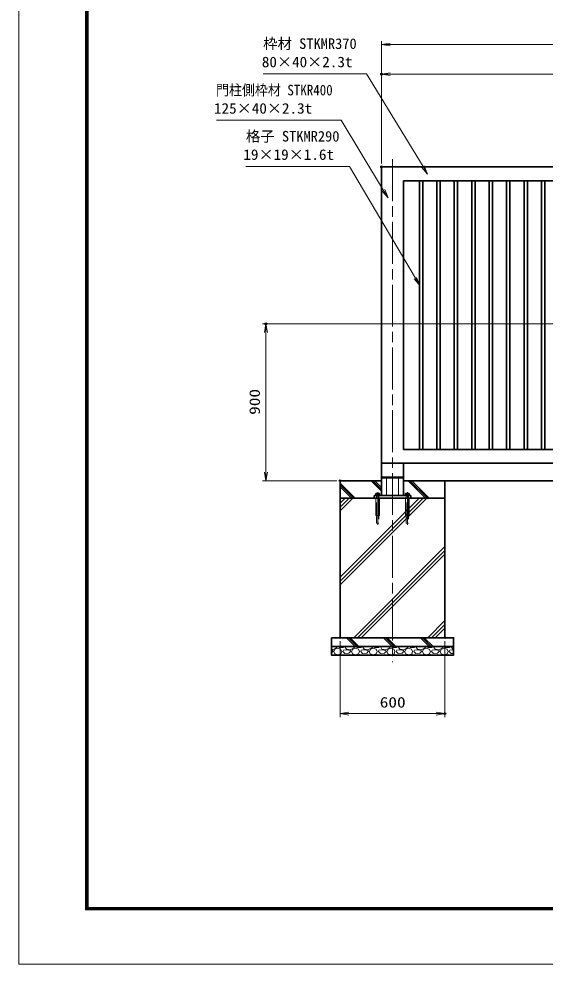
# Model space of a CAD drawing. Units: millimetres at full size. Extents: x -5940 to 5940, y -4200 to 4200.
# Drawn here: x -5940 to -2924, y -4200 to 1220 of the extents above; entities that cross this region are included whole.
import ezdxf
from ezdxf.enums import TextEntityAlignment as Align

# ---------------------------------------------------------------- set-up
doc = ezdxf.new("R2010")
doc.units = ezdxf.units.MM
doc.header["$LTSCALE"] = 20
doc.header["$PDMODE"] = 32
doc.header["$PDSIZE"] = 10
doc.linetypes.add('DASHED', pattern=[7.5, 6, -1.5])
doc.linetypes.add('USER1', pattern=[18, 12, -1.5, 3, -1.5])
for name, color, linetype, lineweight in [('0-0_D-TTL', 7, 'Continuous', 18), ('0-1_外形線', 7, 'Continuous', 35), ('0-2_隠れ線', 140, 'DASHED', 18), ('0-3_軸線', 200, 'USER1', 15), ('0-5_細線', 2, 'Continuous', 35), ('0-6_寸法線', 4, 'Continuous', 18), ('0-7_0', 7, 'Continuous', 18), ('0-E_ハッチング', 253, 'Continuous', 13)]:
    doc.layers.add(name, color=color, linetype=linetype, lineweight=lineweight)
doc.layers.add('0-8_Defpoints', color=7, linetype='Continuous')
doc.styles.add('ＭＳ ゴシック', font='')
doc.styles.get('ＭＳ ゴシック').set_extended_font_data('MS Gothic')

# ---------------------------------------------------------------- blocks, each defined once
blk = doc.blocks.new('PROFSP005ACXU6')
at = {"layer": '0-1_外形線'}
for p, q in [((12, 166), (12, 0)), ((199.9, 103.9), (12, 103.9)), ((12, -166), (12, 0)), ((216, 0), (216, 180)), ((199.9, -103.9), (12, -103.9))]:
    blk.add_line(p, q, dxfattribs=at)
for points in [[(108, 207.8), (12, 207.8), (12, 166), (0, 166), (0, 0)], [(108, -207.8), (12, -207.8), (12, -166), (0, -166), (0, 0)], [(216, 180), (199.9, 207.8), (108, 207.8)], [(216, 0), (216, -180), (199.9, -207.8), (108, -207.8)]]:
    blk.add_lwpolyline(points, dxfattribs=at)
for centre, radius, start, end in [((124, 155.9), 92, 325.61587, 34.38413), ((-127.9, 0), 343.9, 342.41211, 17.58789), ((124, -155.9), 92, 325.61587, 34.38413)]:
    blk.add_arc(centre, radius, start, end, dxfattribs=at)
blk = doc.blocks.new('A$C7A822601')
at = {"layer": '0-7_0', "rotation": 90}
blk.add_blockref('PROFSP005ACXU6', (0, 0), dxfattribs=at)
blk = doc.blocks.new('_Open')
at = {"layer": '0-7_0'}
blk.add_line((-20, 3.333), (0, 0), dxfattribs=at)
blk.add_lwpolyline([(-20, -3.333), (0, 0), (-20, 0)], dxfattribs=at)
blk = doc.blocks.new('S25')
at = {"layer": '0-6_寸法線'}
for points in [[(-3866188.2, 57489201.2), (-3851910.6, 57489201.2), (-3847047.1, 57481161), (-3846529.5, 57480305.4)], [(-3847189.7, 57481074.8), (-3846529.5, 57480305.4), (-3846904.5, 57481247.3)]]:
    blk.add_lwpolyline(points, dxfattribs=at)
at = {"layer": '0-6_寸法線', "color": 254, "style": 'ＭＳ ゴシック'}
for s, width, p in [('門柱側枠材 STKR400', 0.9, (-3866248.7, 57491698.1)), ('125×40×2.3t', 1.05, (-3866476.2, 57489598.1))]:
    blk.add_text(s, height=1212, dxfattribs=dict(at, width=width)).set_placement(p, align=Align.BOTTOM_LEFT)
blk = doc.blocks.new('S26')
at = {"layer": '0-6_寸法線'}
for points in [[(-3862821.2, 57483903.6), (-3850953.2, 57483903.6), (-3843397.9, 57471101.5), (-3842889.6, 57470240.3)], [(-3843541.4, 57471016.8), (-3842889.6, 57470240.3), (-3843254.3, 57471186.2)]]:
    blk.add_lwpolyline(points, dxfattribs=at)
at = {"layer": '0-6_寸法線', "color": 254, "style": 'ＭＳ ゴシック'}
blk.add_text('格子 STKMR290', height=1212, dxfattribs=at).set_placement((-3862821.2, 57486400.5), align=Align.BOTTOM_LEFT)
at = {"layer": '0-6_寸法線', "color": 254, "style": 'ＭＳ ゴシック', "width": 1.05}
blk.add_text('19×19×1.6t', height=1212, dxfattribs=at).set_placement((-3863109.2, 57484300.5), align=Align.BOTTOM_LEFT)
blk = doc.blocks.new('S31')
at = {"layer": '0-6_寸法線'}
for points in [[(-3860848.9, 57494525.3), (-3848980.9, 57494525.3), (-3842513.7, 57483887.6), (-3841994.3, 57483033.1)], [(-3842656.1, 57483801), (-3841994.3, 57483033.1), (-3842371.3, 57483974.1)]]:
    blk.add_lwpolyline(points, dxfattribs=at)
at = {"layer": '0-6_寸法線', "color": 254, "style": 'ＭＳ ゴシック'}
blk.add_text('枠材 STKMR370', height=1212, dxfattribs=at).set_placement((-3860848.9, 57497022.2), align=Align.BOTTOM_LEFT)
at = {"layer": '0-6_寸法線', "color": 254, "style": 'ＭＳ ゴシック', "width": 1.05}
blk.add_text('80×40×2.3t', height=1212, dxfattribs=at).set_placement((-3860992.9, 57494922.2), align=Align.BOTTOM_LEFT)

msp = doc.modelspace()

# ---------------------------------------------------------------- linework, layer by layer
at = {"layer": '0-0_D-TTL'}
for points in [[(-5940, -4200), (5940, -4200), (5940, 4200), (-5940, 4200)], [(-5558.14, 3889.71), (5558.14, 3889.71), (5558.14, -3888.86), (-5558.14, -3888.86)], [(-5554.61, 3886.18), (5554.61, 3886.18), (5554.61, -3885.32), (-5554.61, -3885.32)], [(-5551.07, 3882.64), (5551.07, 3882.64), (5551.07, -3881.79), (-5551.07, -3881.79)], [(-5547.54, 3879.11), (5547.54, 3879.11), (5547.54, -3878.25), (-5547.54, -3878.25)], [(-5544, 3875.57), (5544, 3875.57), (5544, -3874.71), (-5544, -3874.71)]]:
    msp.add_lwpolyline(points, close=True, dxfattribs=at)
at = {"layer": '0-1_外形線'}
for p, q in [((-1801.32, 371.52), (-3861.32, 371.52)), ((-3861.32, 371.52), (-3861.32, -1328.48)), ((-1881.32, 291.52), (-3736.32, 291.52)), ((-3736.32, 291.52), (-3736.32, -1248.48)), ((-3736.32, -1248.48), (-1881.32, -1248.48)), ((-3861.32, -1328.48), (-1801.32, -1328.48)), ((-3861.32, -1328.48), (-3861.32, -1512.48)), ((-3736.32, -1328.48), (-3736.32, -1512.48)), ((-3861.32, -1407.48), (-3736.32, -1407.48)), ((-3833.82, -1407.48), (-3833.82, -1412.48)), ((-3763.82, -1407.48), (-3763.82, -1412.48)), ((-3736.32, -1412.48), (-3861.32, -1412.48)), ((-3498.82, -1428.48), (138.68, -1428.48)), ((-3903.82, -1512.48), (-3693.82, -1512.48)), ((-3903.82, -1512.48), (-3903.82, -1528.48)), ((-3693.82, -1512.48), (-3693.82, -1528.48)), ((-3693.82, -1528.48), (-3903.82, -1528.48))]:
    msp.add_line(p, q, dxfattribs=at)
for points in [[(-3644.57, -1248.48), (-3625.57, -1248.48), (-3625.57, 291.52), (-3644.57, 291.52)], [(-3544.57, -1248.48), (-3525.57, -1248.48), (-3525.57, 291.52), (-3544.57, 291.52)], [(-3444.57, -1248.48), (-3425.57, -1248.48), (-3425.57, 291.52), (-3444.57, 291.52)], [(-3344.57, -1248.48), (-3325.57, -1248.48), (-3325.57, 291.52), (-3344.57, 291.52)], [(-3244.57, -1248.48), (-3225.57, -1248.48), (-3225.57, 291.52), (-3244.57, 291.52)], [(-3144.57, -1248.48), (-3125.57, -1248.48), (-3125.57, 291.52), (-3144.57, 291.52)], [(-3044.57, -1248.48), (-3025.57, -1248.48), (-3025.57, 291.52), (-3044.57, 291.52)], [(-2944.57, -1248.48), (-2925.57, -1248.48), (-2925.57, 291.52), (-2944.57, 291.52)], [(-4098.82, -1528.48), (-3498.82, -1528.48), (-3498.82, -2328.48), (-4098.82, -2328.48)], [(-4148.82, -2328.48), (-3448.82, -2328.48), (-3448.82, -2378.48), (-4148.82, -2378.48)], [(-3448.82, -2378.48), (-4148.82, -2378.48), (-4148.82, -2428.48), (-3448.82, -2428.48)]]:
    msp.add_lwpolyline(points, close=True, dxfattribs=at)
msp.add_lwpolyline([(-3861.32, -1428.48), (-4098.82, -1428.48), (-4098.82, -1528.48), (-3498.82, -1528.48), (-3498.82, -1428.48), (-3736.32, -1428.48)], dxfattribs=at)
at = {"layer": '0-2_隠れ線'}
for p, q in [((-3833.82, -1512.48), (-3833.82, -1412.48)), ((-3763.82, -1512.48), (-3763.82, -1412.48)), ((-3889.82, -1512.48), (-3889.82, -1528.48)), ((-3877.82, -1512.48), (-3877.82, -1528.48)), ((-3719.82, -1512.48), (-3719.82, -1528.48)), ((-3707.82, -1512.48), (-3707.82, -1528.48)), ((-3893.82, -1628.48), (-3893.82, -1528.48)), ((-3889.82, -1672.48), (-3889.82, -1528.48)), ((-3873.82, -1528.48), (-3873.82, -1628.48)), ((-3719.82, -1672.48), (-3719.82, -1528.48)), ((-3707.82, -1528.48), (-3707.82, -1672.48)), ((-3873.82, -1628.48), (-3893.82, -1628.48)), ((-3707.82, -1672.48), (-3719.82, -1672.48))]:
    msp.add_line(p, q, dxfattribs=at)
for points in [[(-3877.82, -1528.48), (-3877.82, -1672.48), (-3889.82, -1672.48)], [(-3703.82, -1528.48), (-3703.82, -1628.48), (-3723.82, -1628.48), (-3723.82, -1528.48)]]:
    msp.add_lwpolyline(points, dxfattribs=at)
at = {"layer": '0-3_軸線'}
for p, q in [((-3798.82, 415.44), (-3798.82, -2467.84)), ((-3883.82, -1493.14), (-3883.82, -1681.02)), ((-3713.82, -1493.14), (-3713.82, -1681.02))]:
    msp.add_line(p, q, dxfattribs=at)
at = {"layer": '0-6_寸法線'}
for p, q in [((-3861.32, 391.52), (-3861.32, 1092.78)), ((-3861.32, 1072.78), (263.68, 1072.78)), ((-3861.32, 391.52), (-3861.32, 922.78)), ((-1801.32, 902.78), (-3861.32, 902.78)), ((-1791.32, -528.48), (-4544.17, -528.48)), ((-4524.17, -1428.48), (-4524.17, -528.48)), ((-4118.82, -1428.48), (-4544.17, -1428.48)), ((-4098.82, -2348.48), (-4098.82, -2783.41)), ((-3498.82, -2348.48), (-3498.82, -2783.41)), ((-4098.82, -2763.41), (-3498.82, -2763.41))]:
    msp.add_line(p, q, dxfattribs=at)
at = {"layer": '0-8_Defpoints'}
for p in [(-3861.32, 902.78), (-3861.32, 371.52), (-4524.17, -528.48), (-4098.82, -1428.48), (-4098.82, -2328.48), (-3498.82, -2328.48), (-3498.82, -2763.41)]:
    msp.add_point(p, dxfattribs=at)
at = {"layer": '0-E_ハッチング'}
for p, q in [((-4012.07, -1528.48), (-4098.82, -1441.74)), ((-4022.95, -1528.48), (-4098.82, -1452.61)), ((-3861.32, -1488.86), (-3921.69, -1428.48)), ((-3861.32, -1477.98), (-3910.82, -1428.48)), ((-3861.32, -1467.11), (-3899.94, -1428.48)), ((-3609.56, -1528.48), (-3709.56, -1428.48)), ((-3598.69, -1528.48), (-3698.69, -1428.48)), ((-3587.81, -1528.48), (-3687.81, -1428.48)), ((-4033.82, -1528.48), (-4098.82, -1463.49)), ((-4098.82, -1557.36), (-4069.94, -1528.48)), ((-4098.82, -1981.62), (-3645.68, -1528.48)), ((-4098.82, -1579.11), (-4048.19, -1528.48)), ((-4098.82, -2003.37), (-3623.93, -1528.48)), ((-4098.82, -1600.86), (-4026.44, -1528.48)), ((-4098.82, -2025.12), (-3602.18, -1528.48)), ((-4021.41, -2328.48), (-3498.82, -1805.89)), ((-3999.66, -2328.48), (-3498.82, -1827.64)), ((-3977.91, -2328.48), (-3498.82, -1849.39)), ((-3597.15, -2328.48), (-3498.82, -2230.15)), ((-3575.4, -2328.48), (-3498.82, -2251.9)), ((-3553.65, -2328.48), (-3498.82, -2273.65)), ((-4012.74, -2378.48), (-4062.74, -2328.48)), ((-4001.87, -2378.48), (-4051.87, -2328.48)), ((-3990.99, -2378.48), (-4040.99, -2328.48)), ((-3800.61, -2378.48), (-3850.61, -2328.48)), ((-3789.74, -2378.48), (-3839.74, -2328.48)), ((-3778.86, -2378.48), (-3828.86, -2328.48)), ((-3588.48, -2378.48), (-3638.48, -2328.48)), ((-3577.6, -2378.48), (-3627.6, -2328.48)), ((-3566.73, -2378.48), (-3616.73, -2328.48)), ((-4115.41, -2378.48), (-4117.34, -2385.24)), ((-4106.56, -2378.48), (-4104.14, -2384.23)), ((-4069.59, -2382.2), (-4066.25, -2378.48)), ((-4062.48, -2394.39), (-4069.59, -2382.2)), ((-4013.81, -2378.48), (-4015.74, -2385.24)), ((-4004.96, -2378.48), (-4002.54, -2384.23)), ((-4002.54, -2384.23), (-3981.2, -2385.24)), ((-3981.2, -2385.24), (-3972.45, -2378.48)), ((-3967.99, -2382.2), (-3964.65, -2378.48)), ((-3960.88, -2394.39), (-3967.99, -2382.2)), ((-3912.21, -2378.48), (-3914.14, -2385.24)), ((-3903.36, -2378.48), (-3900.94, -2384.23)), ((-3900.94, -2384.23), (-3879.6, -2385.24)), ((-3879.6, -2385.24), (-3870.85, -2378.48)), ((-3866.39, -2382.2), (-3863.05, -2378.48)), ((-3859.28, -2394.39), (-3866.39, -2382.2)), ((-3810.61, -2378.48), (-3812.54, -2385.24)), ((-3801.76, -2378.48), (-3799.34, -2384.23)), ((-3799.34, -2384.23), (-3778, -2385.24)), ((-3778, -2385.24), (-3769.25, -2378.48)), ((-3764.79, -2382.2), (-3761.45, -2378.48)), ((-3757.68, -2394.39), (-3764.79, -2382.2)), ((-3709.01, -2378.48), (-3710.94, -2385.24)), ((-3700.16, -2378.48), (-3697.74, -2384.23)), ((-3697.74, -2384.23), (-3676.4, -2385.24)), ((-3676.4, -2385.24), (-3667.65, -2378.48)), ((-3663.19, -2382.2), (-3659.85, -2378.48)), ((-3656.08, -2394.39), (-3663.19, -2382.2)), ((-3607.41, -2378.48), (-3609.34, -2385.24)), ((-3598.56, -2378.48), (-3596.14, -2384.23)), ((-3596.14, -2384.23), (-3574.8, -2385.24)), ((-3574.8, -2385.24), (-3566.05, -2378.48)), ((-3561.59, -2382.2), (-3558.25, -2378.48)), ((-3554.48, -2394.39), (-3561.59, -2382.2)), ((-3505.81, -2378.48), (-3507.74, -2385.24)), ((-3496.96, -2378.48), (-3494.54, -2384.23)), ((-3494.54, -2384.23), (-3473.2, -2385.24)), ((-3473.2, -2385.24), (-3464.45, -2378.48)), ((-3459.99, -2382.2), (-3456.65, -2378.48)), ((-3452.88, -2394.39), (-3459.99, -2382.2)), ((-4138.68, -2396.42), (-4148.82, -2395.61)), ((-4141.73, -2402.52), (-4148.82, -2400.74)), ((-4140.71, -2407.6), (-4148.82, -2416.6)), ((-4147.82, -2423.85), (-4148.82, -2424.28)), ((-4135.63, -2427.92), (-4147.82, -2423.85)), ((-4140.71, -2407.6), (-4141.73, -2402.52)), ((-4117.34, -2385.24), (-4138.68, -2396.42)), ((-4136.58, -2428.48), (-4135.63, -2427.92)), ((-4135.63, -2407.6), (-4129.54, -2421.82)), ((-4134.62, -2407.6), (-4128.52, -2393.37)), ((-4129.54, -2421.82), (-4112.27, -2426.9)), ((-4128.52, -2393.37), (-4112.26, -2388.29)), ((-4112.26, -2388.29), (-4096.01, -2394.39)), ((-4112.26, -2426.9), (-4094.99, -2421.82)), ((-4096.01, -2394.39), (-4089.91, -2407.6)), ((-4094.99, -2421.82), (-4089.91, -2407.6)), ((-4087.88, -2423.85), (-4092.95, -2428.48)), ((-4063.5, -2425.88), (-4087.88, -2423.85)), ((-4082.8, -2407.6), (-4079.75, -2399.47)), ((-4071.62, -2419.79), (-4082.8, -2407.6)), ((-4060.45, -2397.44), (-4079.75, -2399.47)), ((-4048.26, -2417.76), (-4071.62, -2419.79)), ((-4061.91, -2428.48), (-4063.5, -2425.88)), ((-4037.08, -2396.42), (-4062.48, -2394.39)), ((-4040.13, -2402.52), (-4060.45, -2397.44)), ((-4046.22, -2423.85), (-4053.34, -2426.9)), ((-4053.34, -2426.9), (-4052.7, -2428.48)), ((-4039.11, -2407.6), (-4048.26, -2417.76)), ((-4034.03, -2427.92), (-4046.22, -2423.85)), ((-4039.11, -2407.6), (-4040.13, -2402.52)), ((-4015.74, -2385.24), (-4037.08, -2396.42)), ((-4034.98, -2428.48), (-4034.03, -2427.92)), ((-4034.03, -2407.6), (-4027.94, -2421.82)), ((-4033.02, -2407.6), (-4026.92, -2393.37)), ((-4027.94, -2421.82), (-4010.67, -2426.9)), ((-4026.92, -2393.37), (-4010.66, -2388.29)), ((-4010.66, -2388.29), (-3994.41, -2394.39)), ((-4010.66, -2426.9), (-3993.39, -2421.82)), ((-3994.41, -2394.39), (-3988.31, -2407.6)), ((-3993.39, -2421.82), (-3988.31, -2407.6)), ((-3986.28, -2423.85), (-3991.35, -2428.48)), ((-3961.9, -2425.88), (-3986.28, -2423.85)), ((-3981.2, -2407.6), (-3978.15, -2399.47)), ((-3970.02, -2419.79), (-3981.2, -2407.6)), ((-3958.85, -2397.44), (-3978.15, -2399.47)), ((-3946.66, -2417.76), (-3970.02, -2419.79)), ((-3960.31, -2428.48), (-3961.9, -2425.88)), ((-3935.48, -2396.42), (-3960.88, -2394.39)), ((-3938.53, -2402.52), (-3958.85, -2397.44)), ((-3944.62, -2423.85), (-3951.74, -2426.9)), ((-3951.74, -2426.9), (-3951.1, -2428.48)), ((-3937.51, -2407.6), (-3946.66, -2417.76)), ((-3932.43, -2427.92), (-3944.62, -2423.85)), ((-3937.51, -2407.6), (-3938.53, -2402.52)), ((-3914.14, -2385.24), (-3935.48, -2396.42)), ((-3933.38, -2428.48), (-3932.43, -2427.92)), ((-3932.43, -2407.6), (-3926.34, -2421.82)), ((-3931.42, -2407.6), (-3925.32, -2393.37)), ((-3926.34, -2421.82), (-3909.07, -2426.9)), ((-3925.32, -2393.37), (-3909.06, -2388.29)), ((-3909.06, -2388.29), (-3892.81, -2394.39)), ((-3909.06, -2426.9), (-3891.79, -2421.82)), ((-3892.81, -2394.39), (-3886.71, -2407.6)), ((-3891.79, -2421.82), (-3886.71, -2407.6)), ((-3884.68, -2423.85), (-3889.75, -2428.48)), ((-3860.3, -2425.88), (-3884.68, -2423.85)), ((-3879.6, -2407.6), (-3876.55, -2399.47)), ((-3868.42, -2419.79), (-3879.6, -2407.6)), ((-3857.25, -2397.44), (-3876.55, -2399.47)), ((-3845.06, -2417.76), (-3868.42, -2419.79)), ((-3858.71, -2428.48), (-3860.3, -2425.88)), ((-3833.88, -2396.42), (-3859.28, -2394.39)), ((-3836.93, -2402.52), (-3857.25, -2397.44)), ((-3843.02, -2423.85), (-3850.14, -2426.9)), ((-3850.14, -2426.9), (-3849.5, -2428.48)), ((-3835.91, -2407.6), (-3845.06, -2417.76)), ((-3830.83, -2427.92), (-3843.02, -2423.85)), ((-3835.91, -2407.6), (-3836.93, -2402.52)), ((-3812.54, -2385.24), (-3833.88, -2396.42)), ((-3831.78, -2428.48), (-3830.83, -2427.92)), ((-3830.83, -2407.6), (-3824.74, -2421.82)), ((-3829.82, -2407.6), (-3823.72, -2393.37)), ((-3824.74, -2421.82), (-3807.47, -2426.9)), ((-3823.72, -2393.37), (-3807.46, -2388.29)), ((-3807.46, -2388.29), (-3791.21, -2394.39)), ((-3807.46, -2426.9), (-3790.19, -2421.82)), ((-3791.21, -2394.39), (-3785.11, -2407.6)), ((-3790.19, -2421.82), (-3785.11, -2407.6)), ((-3783.08, -2423.85), (-3788.15, -2428.48)), ((-3758.7, -2425.88), (-3783.08, -2423.85)), ((-3778, -2407.6), (-3774.95, -2399.47)), ((-3766.82, -2419.79), (-3778, -2407.6)), ((-3755.65, -2397.44), (-3774.95, -2399.47)), ((-3743.46, -2417.76), (-3766.82, -2419.79)), ((-3757.11, -2428.48), (-3758.7, -2425.88)), ((-3732.28, -2396.42), (-3757.68, -2394.39)), ((-3735.33, -2402.52), (-3755.65, -2397.44)), ((-3741.42, -2423.85), (-3748.54, -2426.9)), ((-3748.54, -2426.9), (-3747.9, -2428.48)), ((-3734.31, -2407.6), (-3743.46, -2417.76)), ((-3729.23, -2427.92), (-3741.42, -2423.85)), ((-3734.31, -2407.6), (-3735.33, -2402.52)), ((-3710.94, -2385.24), (-3732.28, -2396.42)), ((-3730.18, -2428.48), (-3729.23, -2427.92)), ((-3729.23, -2407.6), (-3723.14, -2421.82)), ((-3728.22, -2407.6), (-3722.12, -2393.37)), ((-3723.14, -2421.82), (-3705.87, -2426.9)), ((-3722.12, -2393.37), (-3705.86, -2388.29)), ((-3705.86, -2388.29), (-3689.61, -2394.39)), ((-3705.86, -2426.9), (-3688.59, -2421.82)), ((-3689.61, -2394.39), (-3683.51, -2407.6)), ((-3688.59, -2421.82), (-3683.51, -2407.6)), ((-3681.48, -2423.85), (-3686.55, -2428.48)), ((-3657.1, -2425.88), (-3681.48, -2423.85)), ((-3676.4, -2407.6), (-3673.35, -2399.47)), ((-3665.22, -2419.79), (-3676.4, -2407.6)), ((-3654.05, -2397.44), (-3673.35, -2399.47)), ((-3641.86, -2417.76), (-3665.22, -2419.79)), ((-3655.51, -2428.48), (-3657.1, -2425.88)), ((-3630.68, -2396.42), (-3656.08, -2394.39)), ((-3633.73, -2402.52), (-3654.05, -2397.44)), ((-3639.82, -2423.85), (-3646.94, -2426.9)), ((-3646.94, -2426.9), (-3646.3, -2428.48)), ((-3632.71, -2407.6), (-3641.86, -2417.76)), ((-3627.63, -2427.92), (-3639.82, -2423.85)), ((-3632.71, -2407.6), (-3633.73, -2402.52)), ((-3609.34, -2385.24), (-3630.68, -2396.42)), ((-3628.58, -2428.48), (-3627.63, -2427.92)), ((-3627.63, -2407.6), (-3621.54, -2421.82)), ((-3626.62, -2407.6), (-3620.52, -2393.37)), ((-3621.54, -2421.82), (-3604.27, -2426.9)), ((-3620.52, -2393.37), (-3604.26, -2388.29)), ((-3604.26, -2388.29), (-3588.01, -2394.39)), ((-3604.26, -2426.9), (-3586.99, -2421.82)), ((-3588.01, -2394.39), (-3581.91, -2407.6)), ((-3586.99, -2421.82), (-3581.91, -2407.6)), ((-3579.88, -2423.85), (-3584.95, -2428.48)), ((-3555.5, -2425.88), (-3579.88, -2423.85)), ((-3574.8, -2407.6), (-3571.75, -2399.47)), ((-3563.62, -2419.79), (-3574.8, -2407.6)), ((-3552.45, -2397.44), (-3571.75, -2399.47)), ((-3540.26, -2417.76), (-3563.62, -2419.79)), ((-3553.91, -2428.48), (-3555.5, -2425.88)), ((-3529.08, -2396.42), (-3554.48, -2394.39)), ((-3532.13, -2402.52), (-3552.45, -2397.44)), ((-3538.22, -2423.85), (-3545.34, -2426.9)), ((-3545.34, -2426.9), (-3544.7, -2428.48)), ((-3531.11, -2407.6), (-3540.26, -2417.76)), ((-3526.03, -2427.92), (-3538.22, -2423.85)), ((-3531.11, -2407.6), (-3532.13, -2402.52)), ((-3507.74, -2385.24), (-3529.08, -2396.42)), ((-3526.98, -2428.48), (-3526.03, -2427.92)), ((-3526.03, -2407.6), (-3519.94, -2421.82)), ((-3525.02, -2407.6), (-3518.92, -2393.37)), ((-3519.94, -2421.82), (-3502.67, -2426.9)), ((-3518.92, -2393.37), (-3502.66, -2388.29)), ((-3502.66, -2388.29), (-3486.41, -2394.39)), ((-3502.66, -2426.9), (-3485.39, -2421.82)), ((-3486.41, -2394.39), (-3480.31, -2407.6)), ((-3485.39, -2421.82), (-3480.31, -2407.6)), ((-3478.28, -2423.85), (-3483.35, -2428.48)), ((-3453.9, -2425.88), (-3478.28, -2423.85)), ((-3473.2, -2407.6), (-3470.15, -2399.47)), ((-3462.02, -2419.79), (-3473.2, -2407.6)), ((-3450.85, -2397.44), (-3470.15, -2399.47)), ((-3448.82, -2418.64), (-3462.02, -2419.79)), ((-3452.31, -2428.48), (-3453.9, -2425.88)), ((-3448.82, -2394.71), (-3452.88, -2394.39)), ((-3448.82, -2397.94), (-3450.85, -2397.44))]:
    msp.add_line(p, q, dxfattribs=at)
msp.add_lwpolyline([(-4104.14, -2384.23), (-4082.8, -2385.24), (-4074.05, -2378.48)], dxfattribs=at)

# ---------------------------------------------------------------- block references
at = {"layer": '0-5_細線', "xscale": -0.05, "yscale": 0.05}
for p in [(-3883.82, -1512.48), (-3713.82, -1512.48)]:
    msp.add_blockref('A$C7A822601', p, dxfattribs=at)
at = {"layer": '0-6_寸法線'}
for name, p, xscale, yscale in [('S31', (188501.9, -2873821.65), 0.05, 0.05), ('S25', (188501.9, -2873821.65), 0.05, 0.05), ('S26', (188501.9, -2873821.65), 0.05, 0.05), ('_Open', (-3498.82, -2763.41), 2.5, 2.5)]:
    msp.add_blockref(name, p, dxfattribs=dict(at, xscale=xscale, yscale=yscale))
at = {"layer": '0-6_寸法線', "xscale": 2.5, "yscale": 2.5}
for p, rotation in [((-3861.32, 1072.78), 180), ((-3861.32, 902.78), 180), ((-4524.17, -528.48), 90), ((-4524.17, -1428.48), 270), ((-4098.82, -2763.41), 180)]:
    msp.add_blockref('_Open', p, dxfattribs=dict(at, rotation=rotation))

# ---------------------------------------------------------------- texts
at = {"layer": '0-6_寸法線', "color": 254, "style": 'ＭＳ ゴシック', "width": 1.2}
msp.add_text('900', height=60.56, rotation=90, dxfattribs=at).set_placement((-4540.51, -1050.48), align=Align.BOTTOM_LEFT)
msp.add_text('600', height=60.56, dxfattribs=at).set_placement((-3872.02, -2747.07), align=Align.BOTTOM_LEFT)

doc.saveas('drawing.dxf')
